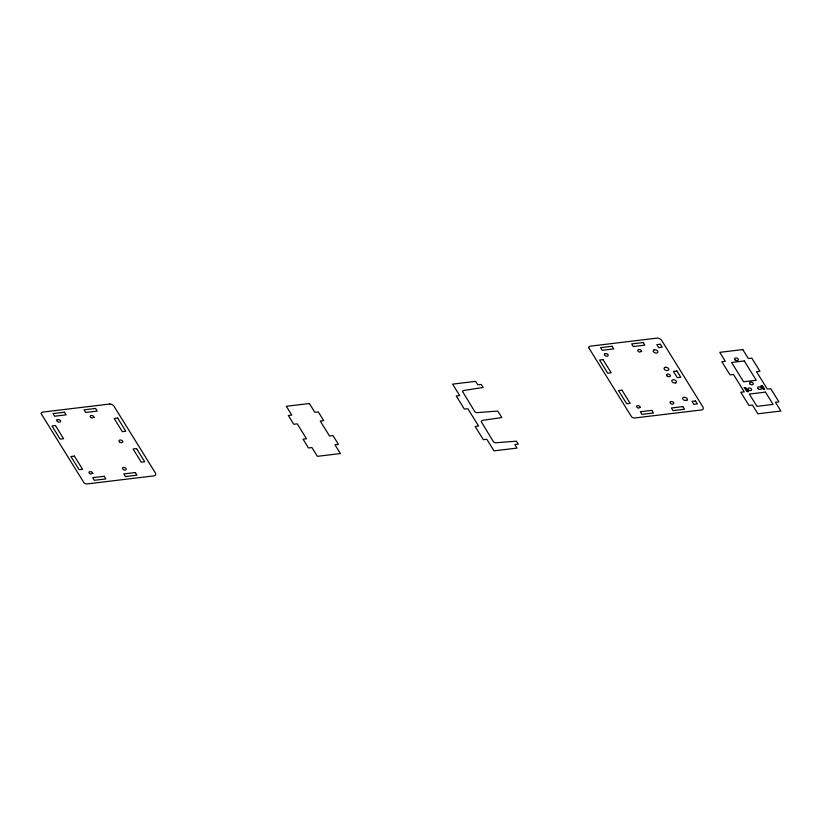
<?xml version="1.0" encoding="UTF-8"?>
<svg xmlns="http://www.w3.org/2000/svg" width="822" height="822" viewBox="0 0 822 822"><rect width="100%" height="100%" fill="white"/><g stroke="black" fill="none" stroke-linecap="round" stroke-linejoin="round"><path stroke-width="1.23" d="M763.463 388.056C762.477 389.166 764.666 387.419 762.703 388.22C761.85 389.33 765.344 388.775 763.587 387.912M109.871 404.003L42.436 412.12A3.935 2.476 18.7 0 0 41.1 413.6L84.101 482.956A3.935 2.476 18.7 0 0 86.968 483.932L154.392 475.815A3.946 2.476 18.7 0 0 155.379 472.958L114.001 406.232A3.935 2.476 18.7 0 0 109.871 404.003M588.696 347.665L631.697 417.021A3.935 2.476 18.7 0 0 634.553 417.997L701.988 409.88A3.946 2.476 18.7 0 0 702.964 407.034L661.597 340.308A3.935 2.476 18.7 0 0 657.456 338.068L590.032 346.185A3.935 2.476 18.7 0 0 588.696 347.665M764.563 389.474L763.905 388.847A1.089 0.688 18.7 0 0 763.504 388.919C763.617 390.748 764.028 388.2 764.563 389.474M462.581 391.56L474.911 411.873A3.658 2.291 18.7 0 0 476.555 412.685L497.762 411.051L501.8 417.555L482.915 420.299A3.781 2.374 18.7 0 0 481.651 420.967A3.833 2.404 18.7 0 0 481.25 421.676L493.58 442A3.658 2.291 18.7 0 0 495.224 442.801L516.442 441.167L518.292 444.157L514.839 444.568L517.017 448.082L493.981 450.857L486.799 439.267L483.346 439.678L475.147 426.464L478.599 426.043L467.852 408.709L464.399 409.13L456.231 395.957L459.683 395.546L452.614 384.131L475.64 381.357L477.818 384.871L481.271 384.449L483.12 387.439L463.32 390.563A3.833 2.404 18.7 0 0 462.581 391.56M762.128 387.213L763.535 387.563L762.128 387.213M745.698 389.659L746.304 390.173A1.223 0.771 18.7 0 0 746.828 390.101L747.188 389.248L745.698 389.659M745.102 388.703C746.715 390.388 745.266 387.419 745.102 388.703M747.578 390.686C747.671 391.364 745.328 389.618 747.578 390.686M762.333 387.285L763.34 387.45L762.333 387.285M745.903 389.566L746.818 389.844L745.903 389.566M763.515 389.145L764.018 389.536L763.515 389.145M92.824 473.277L90.759 474.037A1.983 1.243 18.7 0 1 89.464 473.338L89.043 472.66A1.983 1.243 18.7 0 1 89.341 471.756L91.561 471.715L92.824 473.277M640.42 407.342L638.355 408.113A1.983 1.243 18.7 0 1 637.06 407.404L636.629 406.726A1.983 1.243 18.7 0 1 636.937 405.821L639.156 405.791L640.42 407.342M93.996 417.278L91.93 418.049A1.973 1.243 18.7 0 1 90.286 416.014A1.973 1.243 18.7 0 1 93.174 415.963L93.996 417.278M641.592 351.343L639.526 352.114A1.973 1.243 18.7 0 1 637.882 350.09A1.973 1.243 18.7 0 1 640.77 350.028L641.592 351.343M57.119 419.785L56.893 420.042A1.973 1.243 18.7 0 0 58.208 421.963A1.973 1.243 18.7 0 0 60.581 421.409A1.973 1.243 18.7 0 0 58.855 419.58L57.119 419.785M604.715 353.85L604.489 354.107A1.973 1.243 18.7 0 0 605.804 356.029A1.973 1.243 18.7 0 0 608.167 355.474A1.973 1.243 18.7 0 0 606.441 353.645L604.715 353.85M762.323 386.278L761.562 386.73C765.539 386.176 759.672 387.563 762.025 386.278C758.48 385.837 765.035 385.477 761.1 385.97L762.323 386.278M686.956 400.191L684.818 400.448A2.445 1.531 18.7 0 1 682.722 398.064A2.445 1.531 18.7 0 1 685.99 397.673A2.445 1.531 18.7 0 1 686.956 400.191M654.024 349.895L653.613 350.121A2.415 1.521 18.7 0 0 654.589 352.638A2.415 1.521 18.7 0 0 657.826 352.248A2.415 1.521 18.7 0 0 655.761 349.884L654.024 349.895M123.495 467.461L123.084 467.554A1.973 1.233 18.7 0 0 122.416 468.293L123.228 469.609A1.973 1.233 18.7 0 0 126.177 469.413A1.973 1.233 18.7 0 0 123.978 467.451L123.495 467.461M671.091 401.526L670.67 401.629A1.973 1.233 18.7 0 0 670.002 402.369L670.824 403.684A1.973 1.233 18.7 0 0 673.773 403.479A1.973 1.233 18.7 0 0 671.564 401.516L671.091 401.526M665.419 367.311L664.906 367.434A2.435 1.531 18.7 0 0 665.255 370.075A2.435 1.531 18.7 0 0 668.748 369.653A2.435 1.531 18.7 0 0 666.005 367.3L665.419 367.311M675.663 382.877L674.564 383.011A2.435 1.531 18.7 0 1 671.8 380.792A2.435 1.531 18.7 0 1 674.934 380.052A2.435 1.531 18.7 0 1 675.663 382.877M64.486 412.202L52.968 413.589L54.601 416.22L66.12 414.833L64.486 412.202M95.578 408.452L84.06 409.839L85.694 412.48L97.212 411.092L95.578 408.452M612.082 346.268L600.563 347.655L602.197 350.285L613.715 348.898L612.082 346.268M643.174 342.527L631.656 343.915L633.289 346.545L644.808 345.158L643.174 342.527M660.323 344.233L656.86 344.644L658.72 347.634L662.172 347.213L660.323 344.233M55.444 425.549L51.981 425.971L60.15 439.133L63.602 438.722L55.444 425.549M117.628 418.069L114.166 418.48L122.334 431.653L125.787 431.231L117.628 418.069M603.029 359.625L599.577 360.036L607.746 373.209L611.198 372.787L603.029 359.625M742.79 349.576L719.764 352.34L725.312 361.3L721.86 361.711L730.028 374.883L733.481 374.472L744.259 391.847L740.797 392.258L748.965 405.431L752.428 405.02L757.863 413.805L780.9 411.031L775.454 402.246L778.907 401.835L770.748 388.662L767.286 389.083L756.517 371.698L759.97 371.277L751.801 358.115L748.349 358.526L742.79 349.576M309.38 403.52L286.344 406.284L291.789 415.069L288.337 415.48L293.773 424.265L297.235 423.844L306.483 438.773L303.03 439.184L308.476 447.969L311.928 447.548L317.374 456.333L340.4 453.559L334.965 444.774L338.417 444.363L332.972 435.578L329.519 435.999L320.261 421.07L323.714 420.659L318.278 411.873L314.816 412.295L309.38 403.52M744.28 360.95L731.611 362.471L743.591 381.788L756.261 380.267L744.28 360.95M676.907 371.01L673.444 371.421L677.307 377.658L680.78 377.247L676.907 371.01M136.534 448.565L133.082 448.987L141.281 462.2L144.734 461.789L136.534 448.565M74.381 456.107L70.928 456.518L79.097 469.691L82.549 469.28L74.381 456.107M621.977 390.173L618.524 390.594L626.683 403.756L630.145 403.345L621.977 390.173M744.239 387.84L746.016 388.148L744.239 387.84M746.797 391.241L748.184 391.673L746.797 391.241M765.467 392.125L749.345 394.067L756.97 406.356L773.091 404.424L765.467 392.125M695.484 400.951L692.032 401.362L693.881 404.352L697.333 403.931L695.484 400.951M104.23 476.287L92.711 477.674L94.345 480.305L105.863 478.928L104.23 476.287M135.322 472.547L123.803 473.934L125.437 476.565L136.955 475.178L135.322 472.547M651.815 410.353L640.297 411.74L641.931 414.38L653.449 412.993L651.815 410.353M682.907 406.613L671.399 408L673.023 410.63L684.541 409.243L682.907 406.613M667.022 375.921A1.973 1.233 18.7 0 0 670.279 376.157A1.973 1.233 18.7 0 0 668.132 374.051A1.973 1.233 18.7 0 0 667.022 375.921M119.437 441.846A1.973 1.233 18.7 0 0 122.684 442.092A1.973 1.233 18.7 0 0 120.546 439.986A1.973 1.233 18.7 0 0 119.437 441.846M749.962 383.987A1.973 1.243 18.7 0 0 753.219 384.223A1.973 1.243 18.7 0 0 751.082 382.117A1.973 1.243 18.7 0 0 749.962 383.987M748.339 389.844A1.973 1.243 18.7 0 0 751.585 390.08A1.973 1.243 18.7 0 0 749.448 387.974A1.973 1.243 18.7 0 0 748.339 389.844M758.12 388.662A1.973 1.243 18.7 0 0 761.378 388.909A1.973 1.243 18.7 0 0 759.24 386.792A1.973 1.243 18.7 0 0 758.12 388.662M734.991 359.841A1.973 1.243 18.7 0 0 738.248 360.077A1.973 1.243 18.7 0 0 736.111 357.971A1.973 1.243 18.7 0 0 734.991 359.841"/></g></svg>
